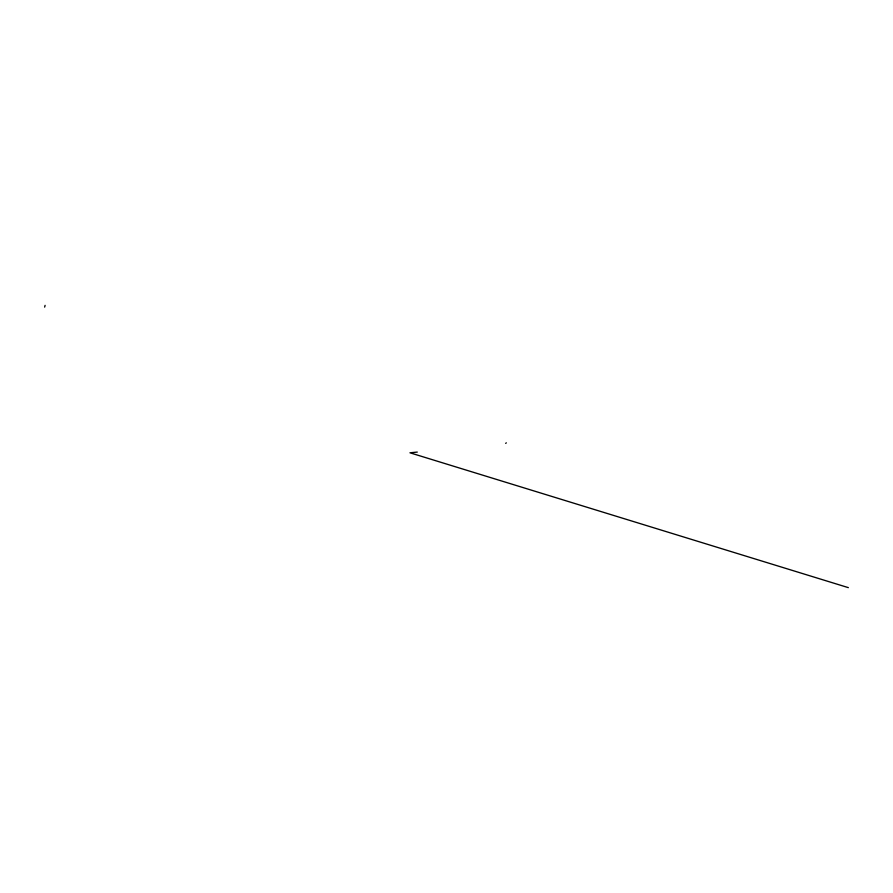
<?xml version="1.0" encoding="UTF-8"?>
<svg xmlns="http://www.w3.org/2000/svg" width="893" height="893" viewBox="0 0 893 893"><rect width="100%" height="100%" fill="white"/><g stroke="black" fill="none" stroke-linecap="round" stroke-linejoin="round"><path stroke-width="1.34" d="M506.331 442.85L505.65 443.352M44.65 307.103L45.096 305.361M417.288 452.081L409.976 452.796L848.35 587.639"/></g></svg>
